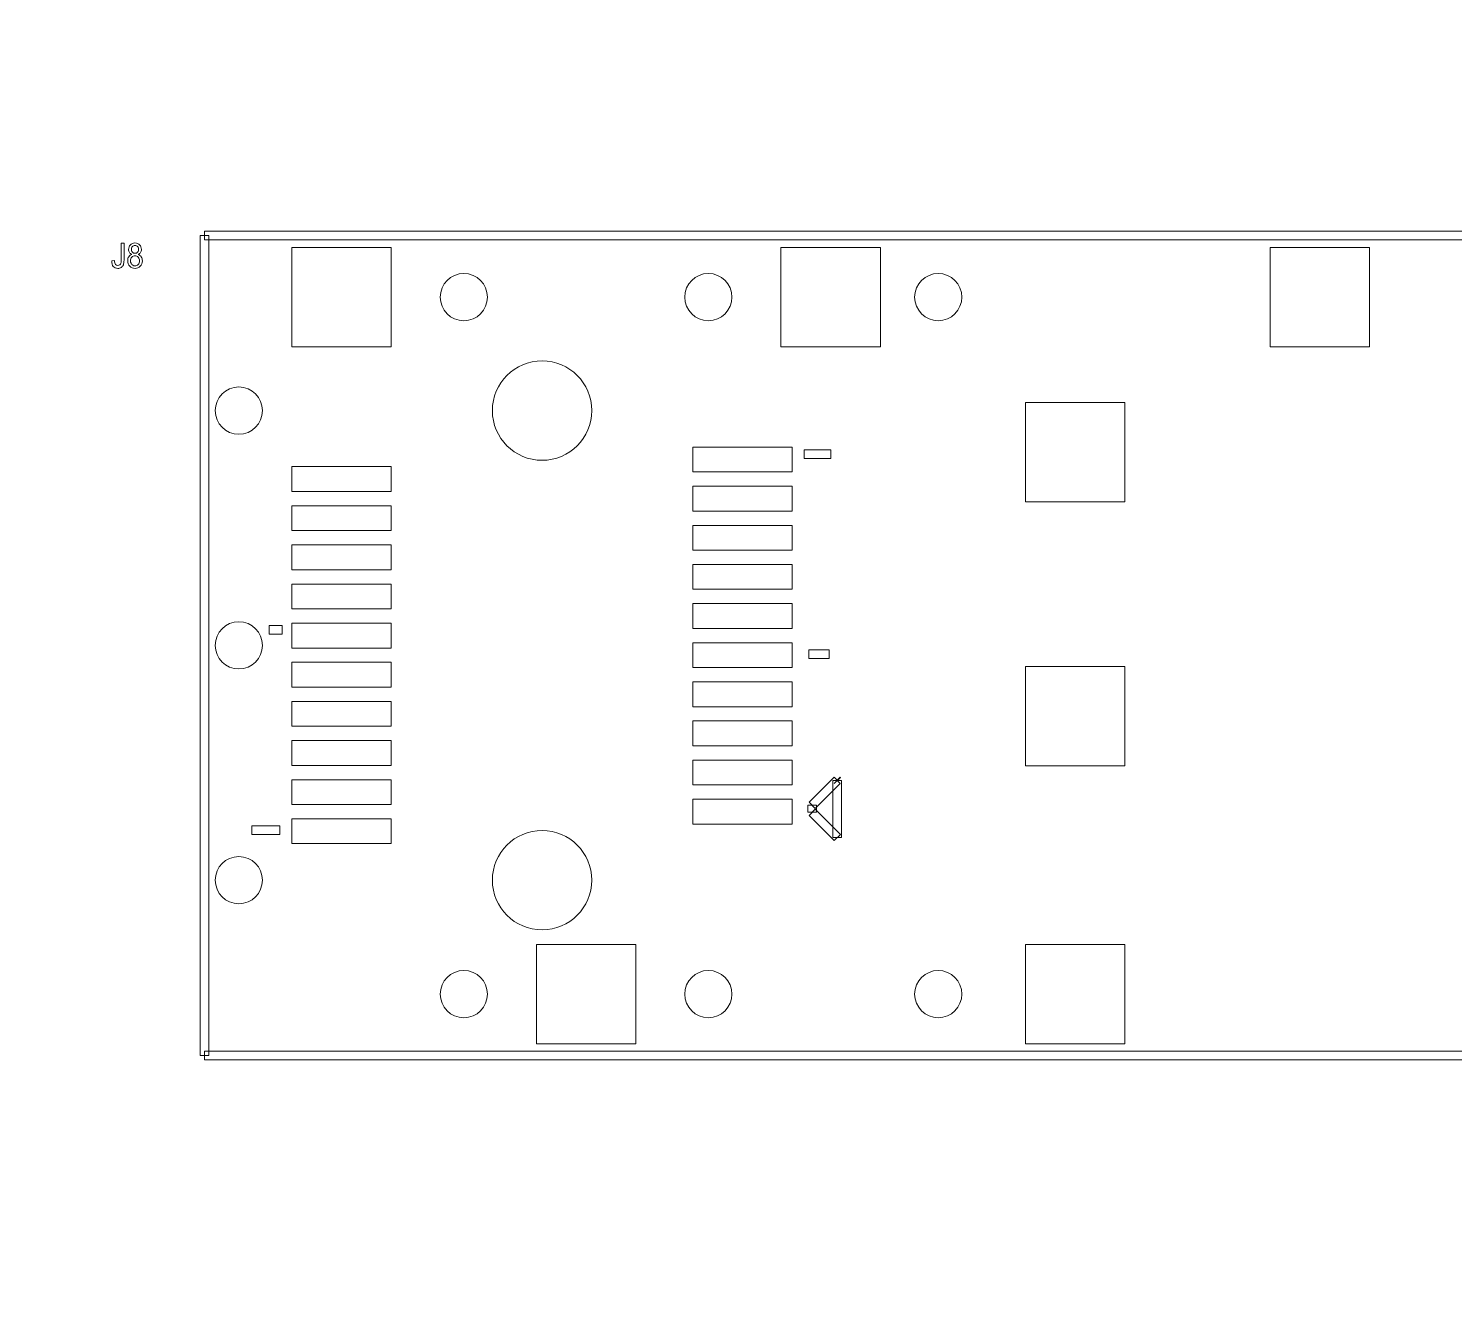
# Model space of a CAD drawing. Header units: millimetres. Extents: x -90 to 99, y -65 to 67.
# Drawn here: x 26.23 to 55.39, y 9.29 to 35.42 of the extents above; entities that cross this region are included whole.
import ezdxf

# ---------------------------------------------------------------- set-up
doc = ezdxf.new("R2010")
doc.units = ezdxf.units.MM
doc.header["$MEASUREMENT"] = 0
for name, color, linetype in [('BG_OUTLINE', 7, 'Continuous'), ('PG_SILKSCREEN_TOP', 7, 'Continuous'), ('PIN_TOP', 7, 'Continuous'), ('RD_SILKSCREEN_TOP', 7, 'Continuous')]:
    doc.layers.add(name, color=color, linetype=linetype)

msp = doc.modelspace()

# ---------------------------------------------------------------- linework, layer by layer
at = {"layer": 'BG_OUTLINE', "color": 3, "lineweight": 9}
msp.add_open_spline([(-71.7269, -61.8795), (-71.7269, -61.8795), (-71.7343, 42.2681), (-71.7343, 42.2681), (-71.7343, 42.2681), (-71.7348, 43.0066), (-71.4419, 43.715), (-70.92, 44.2375), (-70.92, 44.2375), (-70.3982, 44.76), (-69.6866, 45.0538), (-68.9482, 45.0543), (-68.9482, 45.0543), (-68.9482, 45.0543), (75.2046, 45.0543), (75.2046, 45.0543), (75.2046, 45.0543), (76.8319, 45.0552), (78.1763, 43.7805), (78.2661, 42.1556), (78.2661, 42.1556), (78.2661, 42.1556), (78.2661, 31.2814), (78.2661, 31.2814), (78.2661, 31.2814), (78.2661, 31.2814), (72.2646, 31.2814), (72.2646, 31.2814), (72.2646, 31.2814), (72.2646, 31.2814), (72.2646, 26.9814), (72.2646, 26.9814), (72.2646, 26.9814), (72.2646, 26.9814), (78.2661, 26.9814), (78.2661, 26.9814), (78.2661, 26.9814), (78.2661, 26.9814), (78.2661, 18.6553), (78.2661, 18.6553), (78.2661, 18.6553), (78.2661, 18.6553), (72.2496, 18.6553), (72.2496, 18.6553), (72.2496, 18.6553), (72.2496, 18.6553), (72.2496, 14.3553), (72.2496, 14.3553), (72.2496, 14.3553), (72.2496, 14.3553), (78.2661, 14.3553), (78.2661, 14.3553), (78.2661, 14.3553), (78.2661, 14.3553), (78.2661, 9.255), (78.2661, 9.255), (78.2661, 9.255), (78.2661, 9.255), (72.2648, 9.255), (72.2648, 9.255), (72.2648, 9.255), (72.2648, 9.255), (72.2648, 4.955), (72.2648, 4.955), (72.2648, 4.955), (72.2648, 4.955), (78.2661, 4.955), (78.2661, 4.955), (78.2661, 4.955), (78.2661, 4.955), (78.2661, -3.3762), (78.2661, -3.3762), (78.2661, -3.3762), (78.2661, -3.3762), (72.2445, -3.3762), (72.2445, -3.3762), (72.2445, -3.3762), (72.2445, -3.3762), (72.2445, -7.6762), (72.2445, -7.6762), (72.2445, -7.6762), (72.2445, -7.6762), (78.2661, -7.6762), (78.2661, -7.6762), (78.2661, -7.6762), (78.2661, -7.6762), (78.2661, -12.7615), (78.2661, -12.7615), (78.2661, -12.7615), (78.2661, -12.7615), (72.2651, -12.7615), (72.2651, -12.7615), (72.2651, -12.7615), (72.2651, -12.7615), (72.2651, -17.0615), (72.2651, -17.0615), (72.2651, -17.0615), (72.2651, -17.0615), (78.2661, -17.0615), (78.2661, -17.0615), (78.2661, -17.0615), (78.2661, -17.0615), (78.2661, -25.4097), (78.2661, -25.4097), (78.2661, -25.4097), (78.2661, -25.4097), (72.2656, -25.4097), (72.2656, -25.4097), (72.2656, -25.4097), (72.2656, -25.4097), (72.2656, -29.7097), (72.2656, -29.7097), (72.2656, -29.7097), (72.2656, -29.7097), (78.2661, -29.7097), (78.2661, -29.7097), (78.2661, -29.7097), (78.2661, -29.7097), (78.2661, -34.793), (78.2661, -34.793), (78.2661, -34.793), (78.2661, -34.793), (72.2679, -34.793), (72.2679, -34.793), (72.2679, -34.793), (72.2679, -34.793), (72.2679, -39.0929), (72.2679, -39.0929), (72.2679, -39.0929), (72.2679, -39.0929), (78.2661, -39.0929), (78.2661, -39.0929), (78.2661, -39.0929), (78.2661, -39.0929), (78.2661, -47.4269), (78.2661, -47.4269), (78.2661, -47.4269), (78.2661, -47.4269), (72.2679, -47.4269), (72.2679, -47.4269), (72.2679, -47.4269), (72.2679, -47.4269), (72.2679, -51.7269), (72.2679, -51.7269), (72.2679, -51.7269), (72.2679, -51.7269), (78.2661, -51.7269), (78.2661, -51.7269), (78.2661, -51.7269), (78.2661, -51.7269), (78.2661, -51.8138), (78.2661, -51.8138), (78.2661, -51.8138), (78.2661, -51.8138), (78.2656, -61.8468), (78.2656, -61.8468), (78.2656, -61.8468), (78.2661, -62.6669), (77.9407, -63.4536), (77.3612, -64.0339), (77.3612, -64.0339), (76.7817, -64.6142), (75.9915, -64.9405), (75.1713, -64.941), (75.1713, -64.941), (75.1713, -64.941), (-68.6609, -64.9456), (-68.6609, -64.9456), (-68.6609, -64.9456), (-69.4735, -64.9461), (-70.2531, -64.6237), (-70.8281, -64.0495), (-70.8281, -64.0495), (-71.4031, -63.4752), (-71.7264, -62.6922), (-71.7269, -61.8795)], degree=3, knots=[0, 0, 0, 0, 0.0227273, 0.0227273, 0.0227273, 0.0227273, 0.0454545, 0.0454545, 0.0454545, 0.0454545, 0.0681818, 0.0681818, 0.0681818, 0.0681818, 0.0909091, 0.0909091, 0.0909091, 0.0909091, 0.1136364, 0.1136364, 0.1136364, 0.1136364, 0.1363636, 0.1363636, 0.1363636, 0.1363636, 0.1590909, 0.1590909, 0.1590909, 0.1590909, 0.1818182, 0.1818182, 0.1818182, 0.1818182, 0.2045455, 0.2045455, 0.2045455, 0.2045455, 0.2272727, 0.2272727, 0.2272727, 0.2272727, 0.25, 0.25, 0.25, 0.25, 0.2727273, 0.2727273, 0.2727273, 0.2727273, 0.2954545, 0.2954545, 0.2954545, 0.2954545, 0.3181818, 0.3181818, 0.3181818, 0.3181818, 0.3409091, 0.3409091, 0.3409091, 0.3409091, 0.3636364, 0.3636364, 0.3636364, 0.3636364, 0.3863636, 0.3863636, 0.3863636, 0.3863636, 0.4090909, 0.4090909, 0.4090909, 0.4090909, 0.4318182, 0.4318182, 0.4318182, 0.4318182, 0.4545455, 0.4545455, 0.4545455, 0.4545455, 0.4772727, 0.4772727, 0.4772727, 0.4772727, 0.5, 0.5, 0.5, 0.5, 0.5227273, 0.5227273, 0.5227273, 0.5227273, 0.5454545, 0.5454545, 0.5454545, 0.5454545, 0.5681818, 0.5681818, 0.5681818, 0.5681818, 0.5909091, 0.5909091, 0.5909091, 0.5909091, 0.6136364, 0.6136364, 0.6136364, 0.6136364, 0.6363636, 0.6363636, 0.6363636, 0.6363636, 0.6590909, 0.6590909, 0.6590909, 0.6590909, 0.6818182, 0.6818182, 0.6818182, 0.6818182, 0.7045455, 0.7045455, 0.7045455, 0.7045455, 0.7272727, 0.7272727, 0.7272727, 0.7272727, 0.75, 0.75, 0.75, 0.75, 0.7727273, 0.7727273, 0.7727273, 0.7727273, 0.7954545, 0.7954545, 0.7954545, 0.7954545, 0.8181818, 0.8181818, 0.8181818, 0.8181818, 0.8409091, 0.8409091, 0.8409091, 0.8409091, 0.8636364, 0.8636364, 0.8636364, 0.8636364, 0.8863636, 0.8863636, 0.8863636, 0.8863636, 0.9090909, 0.9090909, 0.9090909, 0.9090909, 0.9318182, 0.9318182, 0.9318182, 0.9318182, 0.9545455, 0.9545455, 0.9545455, 0.9545455, 0.9772727, 0.9772727, 0.9772727, 0.9772727, 1, 1, 1, 1], dxfattribs=at)
at = {"layer": 'PG_SILKSCREEN_TOP', "color": 6, "lineweight": 9}
for points in [[(29.8339, 31.097), (29.8339, 31.097), (29.8339, 31.2748), (29.8339, 31.2748), (29.8339, 31.2748), (29.8339, 31.2748), (78.5638, 31.2748), (78.5638, 31.2748), (78.5638, 31.2748), (78.5638, 31.2748), (78.5638, 31.097), (78.5638, 31.097), (78.5638, 31.097), (78.5638, 31.097), (29.8339, 31.097), (29.8339, 31.097)], [(29.9228, 14.4214), (29.9228, 14.4214), (29.745, 14.4214), (29.745, 14.4214), (29.745, 14.4214), (29.745, 14.4214), (29.745, 31.1859), (29.745, 31.1859), (29.745, 31.1859), (29.745, 31.1859), (29.9228, 31.1859), (29.9228, 31.1859), (29.9228, 31.1859), (29.9228, 31.1859), (29.9228, 14.4214), (29.9228, 14.4214)], [(42.0939, 26.6268), (42.0939, 26.6268), (42.0939, 26.8046), (42.0939, 26.8046), (42.0939, 26.8046), (42.0939, 26.8046), (42.6357, 26.8046), (42.6357, 26.8046), (42.6357, 26.8046), (42.6357, 26.8046), (42.6357, 26.6268), (42.6357, 26.6268), (42.6357, 26.6268), (42.6357, 26.6268), (42.0939, 26.6268), (42.0939, 26.6268)], [(31.4163, 23.2138), (31.4163, 23.2138), (31.4163, 23.036), (31.4163, 23.036), (31.4163, 23.036), (31.4163, 23.036), (31.1503, 23.036), (31.1503, 23.036), (31.1503, 23.036), (31.1503, 23.036), (31.1503, 23.2138), (31.1503, 23.2138), (31.1503, 23.2138), (31.1503, 23.2138), (31.4163, 23.2138), (31.4163, 23.2138)], [(42.191, 22.5397), (42.191, 22.5397), (42.191, 22.7175), (42.191, 22.7175), (42.191, 22.7175), (42.191, 22.7175), (42.6037, 22.7175), (42.6037, 22.7175), (42.6037, 22.7175), (42.6037, 22.7175), (42.6037, 22.5397), (42.6037, 22.5397), (42.6037, 22.5397), (42.6037, 22.5397), (42.191, 22.5397), (42.191, 22.5397)], [(42.7029, 20.1116), (42.7029, 20.1116), (42.8286, 19.9859), (42.8286, 19.9859), (42.8286, 19.9859), (42.8286, 19.9859), (42.3186, 19.4758), (42.3186, 19.4758), (42.3186, 19.4758), (42.3186, 19.4758), (42.1929, 19.6016), (42.1929, 19.6016), (42.1929, 19.6016), (42.1929, 19.6016), (42.7029, 20.1116), (42.7029, 20.1116)], [(42.8587, 18.8816), (42.8587, 18.8816), (42.6809, 18.8816), (42.6809, 18.8816), (42.6809, 18.8816), (42.6809, 18.8816), (42.6809, 20.0447), (42.6809, 20.0447), (42.6809, 20.0447), (42.6809, 20.0447), (42.8587, 20.0447), (42.8587, 20.0447), (42.8587, 20.0447), (42.8587, 20.0447), (42.8587, 18.8816), (42.8587, 18.8816)], [(42.8327, 20.1075), (42.8327, 20.1075), (42.707, 19.9818), (42.707, 19.9818), (42.707, 19.9818), (42.707, 19.9818), (42.7029, 19.9859), (42.7029, 19.9859), (42.7029, 19.9859), (42.7029, 19.9859), (42.8286, 20.1116), (42.8286, 20.1116), (42.8286, 20.1116), (42.8286, 20.1116), (42.8327, 20.1075), (42.8327, 20.1075)], [(42.1668, 19.5387), (42.1668, 19.5387), (42.3446, 19.5387), (42.3446, 19.5387), (42.3446, 19.5387), (42.3446, 19.5387), (42.3446, 19.3967), (42.3446, 19.3967), (42.3446, 19.3967), (42.3446, 19.3967), (42.1668, 19.3967), (42.1668, 19.3967), (42.1668, 19.3967), (42.1668, 19.3967), (42.1668, 19.5387), (42.1668, 19.5387)], [(42.1668, 19.3967), (42.1668, 19.3967), (42.3446, 19.3967), (42.3446, 19.3967), (42.3446, 19.3967), (42.3446, 19.3967), (42.3446, 19.3957), (42.3446, 19.3957), (42.3446, 19.3957), (42.3446, 19.3957), (42.1668, 19.3957), (42.1668, 19.3957), (42.1668, 19.3957), (42.1668, 19.3957), (42.1668, 19.3967), (42.1668, 19.3967)], [(42.1929, 19.3328), (42.1929, 19.3328), (42.3186, 19.4586), (42.3186, 19.4586), (42.3186, 19.4586), (42.3186, 19.4586), (42.8327, 18.9445), (42.8327, 18.9445), (42.8327, 18.9445), (42.8327, 18.9445), (42.707, 18.8187), (42.707, 18.8187), (42.707, 18.8187), (42.707, 18.8187), (42.1929, 19.3328), (42.1929, 19.3328)], [(31.3718, 19.1176), (31.3718, 19.1176), (31.3718, 18.9398), (31.3718, 18.9398), (31.3718, 18.9398), (31.3718, 18.9398), (30.8019, 18.9398), (30.8019, 18.9398), (30.8019, 18.9398), (30.8019, 18.9398), (30.8019, 19.1176), (30.8019, 19.1176), (30.8019, 19.1176), (30.8019, 19.1176), (31.3718, 19.1176), (31.3718, 19.1176)], [(78.5638, 14.5103), (78.5638, 14.5103), (78.5638, 14.3325), (78.5638, 14.3325), (78.5638, 14.3325), (78.5638, 14.3325), (29.8339, 14.3325), (29.8339, 14.3325), (29.8339, 14.3325), (29.8339, 14.3325), (29.8339, 14.5103), (29.8339, 14.5103), (29.8339, 14.5103), (29.8339, 14.5103), (78.5638, 14.5103), (78.5638, 14.5103)]]:
    msp.add_open_spline(points, degree=3, knots=[0, 0, 0, 0, 0.25, 0.25, 0.25, 0.25, 0.5, 0.5, 0.5, 0.5, 0.75, 0.75, 0.75, 0.75, 1, 1, 1, 1], dxfattribs=at)
at = {"layer": 'PIN_TOP', "lineweight": 9}
for points in [[(33.65, 30.9446), (33.65, 30.9446), (33.65, 28.9126), (33.65, 28.9126), (33.65, 28.9126), (33.65, 28.9126), (31.618, 28.9126), (31.618, 28.9126), (31.618, 28.9126), (31.618, 28.9126), (31.618, 30.9446), (31.618, 30.9446), (31.618, 30.9446), (31.618, 30.9446), (33.65, 30.9446), (33.65, 30.9446)], [(43.6499, 30.9446), (43.6499, 30.9446), (43.6499, 28.9126), (43.6499, 28.9126), (43.6499, 28.9126), (43.6499, 28.9126), (41.6179, 28.9126), (41.6179, 28.9126), (41.6179, 28.9126), (41.6179, 28.9126), (41.6179, 30.9446), (41.6179, 30.9446), (41.6179, 30.9446), (41.6179, 30.9446), (43.6499, 30.9446), (43.6499, 30.9446)], [(53.6499, 30.9446), (53.6499, 30.9446), (53.6499, 28.9126), (53.6499, 28.9126), (53.6499, 28.9126), (53.6499, 28.9126), (51.6179, 28.9126), (51.6179, 28.9126), (51.6179, 28.9126), (51.6179, 28.9126), (51.6179, 30.9446), (51.6179, 30.9446), (51.6179, 30.9446), (51.6179, 30.9446), (53.6499, 30.9446), (53.6499, 30.9446)], [(35.6164, 29.9286), (35.6164, 30.1951), (35.4004, 30.4112), (35.1338, 30.4112), (35.1338, 30.4112), (34.8673, 30.4112), (34.6512, 30.1951), (34.6512, 29.9286), (34.6512, 29.9286), (34.6512, 29.662), (34.8673, 29.446), (35.1338, 29.446), (35.1338, 29.446), (35.4004, 29.446), (35.6164, 29.662), (35.6164, 29.9286)], [(40.6164, 29.9286), (40.6164, 30.1951), (40.4003, 30.4112), (40.1338, 30.4112), (40.1338, 30.4112), (39.8673, 30.4112), (39.6512, 30.1951), (39.6512, 29.9286), (39.6512, 29.9286), (39.6512, 29.662), (39.8673, 29.446), (40.1338, 29.446), (40.1338, 29.446), (40.4003, 29.446), (40.6164, 29.662), (40.6164, 29.9286)], [(45.3164, 29.9286), (45.3164, 30.1951), (45.1004, 30.4112), (44.8338, 30.4112), (44.8338, 30.4112), (44.5673, 30.4112), (44.3512, 30.1951), (44.3512, 29.9286), (44.3512, 29.9286), (44.3512, 29.662), (44.5673, 29.446), (44.8338, 29.446), (44.8338, 29.446), (45.1004, 29.446), (45.3164, 29.662), (45.3164, 29.9286)], [(37.7498, 27.6085), (37.7498, 28.1697), (37.2949, 28.6245), (36.7338, 28.6245), (36.7338, 28.6245), (36.1727, 28.6245), (35.7178, 28.1697), (35.7178, 27.6085), (35.7178, 27.6085), (35.7178, 27.0474), (36.1726, 26.5925), (36.7338, 26.5925), (36.7338, 26.5925), (37.2949, 26.5925), (37.7498, 27.0474), (37.7498, 27.6085)], [(31.0165, 27.6085), (31.0165, 27.8751), (30.8004, 28.0911), (30.5339, 28.0911), (30.5339, 28.0911), (30.2674, 28.0911), (30.0513, 27.8751), (30.0513, 27.6085), (30.0513, 27.6085), (30.0513, 27.342), (30.2673, 27.1259), (30.5339, 27.1259), (30.5339, 27.1259), (30.8004, 27.1259), (31.0165, 27.342), (31.0165, 27.6085)], [(48.6499, 27.7747), (48.6499, 27.7747), (48.6499, 25.7427), (48.6499, 25.7427), (48.6499, 25.7427), (48.6499, 25.7427), (46.6179, 25.7427), (46.6179, 25.7427), (46.6179, 25.7427), (46.6179, 25.7427), (46.6179, 27.7747), (46.6179, 27.7747), (46.6179, 27.7747), (46.6179, 27.7747), (48.6499, 27.7747), (48.6499, 27.7747)], [(41.8498, 26.8625), (41.8498, 26.8625), (41.8498, 26.3545), (41.8498, 26.3545), (41.8498, 26.3545), (41.8498, 26.3545), (39.8178, 26.3545), (39.8178, 26.3545), (39.8178, 26.3545), (39.8178, 26.3545), (39.8178, 26.8625), (39.8178, 26.8625), (39.8178, 26.8625), (39.8178, 26.8625), (41.8498, 26.8625), (41.8498, 26.8625)], [(33.65, 26.4627), (33.65, 26.4627), (33.65, 25.9547), (33.65, 25.9547), (33.65, 25.9547), (33.65, 25.9547), (31.618, 25.9547), (31.618, 25.9547), (31.618, 25.9547), (31.618, 25.9547), (31.618, 26.4627), (31.618, 26.4627), (31.618, 26.4627), (31.618, 26.4627), (33.65, 26.4627), (33.65, 26.4627)], [(41.8498, 26.0627), (41.8498, 26.0627), (41.8498, 25.5547), (41.8498, 25.5547), (41.8498, 25.5547), (41.8498, 25.5547), (39.8178, 25.5547), (39.8178, 25.5547), (39.8178, 25.5547), (39.8178, 25.5547), (39.8178, 26.0627), (39.8178, 26.0627), (39.8178, 26.0627), (39.8178, 26.0627), (41.8498, 26.0627), (41.8498, 26.0627)], [(33.65, 25.6626), (33.65, 25.6626), (33.65, 25.1546), (33.65, 25.1546), (33.65, 25.1546), (33.65, 25.1546), (31.618, 25.1546), (31.618, 25.1546), (31.618, 25.1546), (31.618, 25.1546), (31.618, 25.6626), (31.618, 25.6626), (31.618, 25.6626), (31.618, 25.6626), (33.65, 25.6626), (33.65, 25.6626)], [(41.8498, 25.2626), (41.8498, 25.2626), (41.8498, 24.7546), (41.8498, 24.7546), (41.8498, 24.7546), (41.8498, 24.7546), (39.8178, 24.7546), (39.8178, 24.7546), (39.8178, 24.7546), (39.8178, 24.7546), (39.8178, 25.2626), (39.8178, 25.2626), (39.8178, 25.2626), (39.8178, 25.2626), (41.8498, 25.2626), (41.8498, 25.2626)], [(33.65, 24.8625), (33.65, 24.8625), (33.65, 24.3545), (33.65, 24.3545), (33.65, 24.3545), (33.65, 24.3545), (31.618, 24.3545), (31.618, 24.3545), (31.618, 24.3545), (31.618, 24.3545), (31.618, 24.8625), (31.618, 24.8625), (31.618, 24.8625), (31.618, 24.8625), (33.65, 24.8625), (33.65, 24.8625)], [(41.8498, 24.4627), (41.8498, 24.4627), (41.8498, 23.9547), (41.8498, 23.9547), (41.8498, 23.9547), (41.8498, 23.9547), (39.8178, 23.9547), (39.8178, 23.9547), (39.8178, 23.9547), (39.8178, 23.9547), (39.8178, 24.4627), (39.8178, 24.4627), (39.8178, 24.4627), (39.8178, 24.4627), (41.8498, 24.4627), (41.8498, 24.4627)], [(33.65, 24.0627), (33.65, 24.0627), (33.65, 23.5547), (33.65, 23.5547), (33.65, 23.5547), (33.65, 23.5547), (31.618, 23.5547), (31.618, 23.5547), (31.618, 23.5547), (31.618, 23.5547), (31.618, 24.0627), (31.618, 24.0627), (31.618, 24.0627), (31.618, 24.0627), (33.65, 24.0627), (33.65, 24.0627)], [(41.8498, 23.6626), (41.8498, 23.6626), (41.8498, 23.1546), (41.8498, 23.1546), (41.8498, 23.1546), (41.8498, 23.1546), (39.8178, 23.1546), (39.8178, 23.1546), (39.8178, 23.1546), (39.8178, 23.1546), (39.8178, 23.6626), (39.8178, 23.6626), (39.8178, 23.6626), (39.8178, 23.6626), (41.8498, 23.6626), (41.8498, 23.6626)], [(31.0165, 22.8087), (31.0165, 23.0752), (30.8004, 23.2913), (30.5339, 23.2913), (30.5339, 23.2913), (30.2674, 23.2913), (30.0513, 23.0752), (30.0513, 22.8087), (30.0513, 22.8087), (30.0513, 22.5422), (30.2673, 22.3261), (30.5339, 22.3261), (30.5339, 22.3261), (30.8004, 22.3261), (31.0165, 22.5422), (31.0165, 22.8087)], [(33.65, 23.2626), (33.65, 23.2626), (33.65, 22.7546), (33.65, 22.7546), (33.65, 22.7546), (33.65, 22.7546), (31.618, 22.7546), (31.618, 22.7546), (31.618, 22.7546), (31.618, 22.7546), (31.618, 23.2626), (31.618, 23.2626), (31.618, 23.2626), (31.618, 23.2626), (33.65, 23.2626), (33.65, 23.2626)], [(41.8498, 22.8625), (41.8498, 22.8625), (41.8498, 22.3545), (41.8498, 22.3545), (41.8498, 22.3545), (41.8498, 22.3545), (39.8178, 22.3545), (39.8178, 22.3545), (39.8178, 22.3545), (39.8178, 22.3545), (39.8178, 22.8625), (39.8178, 22.8625), (39.8178, 22.8625), (39.8178, 22.8625), (41.8498, 22.8625), (41.8498, 22.8625)], [(33.65, 22.4627), (33.65, 22.4627), (33.65, 21.9547), (33.65, 21.9547), (33.65, 21.9547), (33.65, 21.9547), (31.618, 21.9547), (31.618, 21.9547), (31.618, 21.9547), (31.618, 21.9547), (31.618, 22.4627), (31.618, 22.4627), (31.618, 22.4627), (31.618, 22.4627), (33.65, 22.4627), (33.65, 22.4627)], [(48.6499, 22.3746), (48.6499, 22.3746), (48.6499, 20.3426), (48.6499, 20.3426), (48.6499, 20.3426), (48.6499, 20.3426), (46.6179, 20.3426), (46.6179, 20.3426), (46.6179, 20.3426), (46.6179, 20.3426), (46.6179, 22.3746), (46.6179, 22.3746), (46.6179, 22.3746), (46.6179, 22.3746), (48.6499, 22.3746), (48.6499, 22.3746)], [(41.8498, 22.0627), (41.8498, 22.0627), (41.8498, 21.5547), (41.8498, 21.5547), (41.8498, 21.5547), (41.8498, 21.5547), (39.8178, 21.5547), (39.8178, 21.5547), (39.8178, 21.5547), (39.8178, 21.5547), (39.8178, 22.0627), (39.8178, 22.0627), (39.8178, 22.0627), (39.8178, 22.0627), (41.8498, 22.0627), (41.8498, 22.0627)], [(33.65, 21.6626), (33.65, 21.6626), (33.65, 21.1546), (33.65, 21.1546), (33.65, 21.1546), (33.65, 21.1546), (31.618, 21.1546), (31.618, 21.1546), (31.618, 21.1546), (31.618, 21.1546), (31.618, 21.6626), (31.618, 21.6626), (31.618, 21.6626), (31.618, 21.6626), (33.65, 21.6626), (33.65, 21.6626)], [(41.8498, 21.2626), (41.8498, 21.2626), (41.8498, 20.7546), (41.8498, 20.7546), (41.8498, 20.7546), (41.8498, 20.7546), (39.8178, 20.7546), (39.8178, 20.7546), (39.8178, 20.7546), (39.8178, 20.7546), (39.8178, 21.2626), (39.8178, 21.2626), (39.8178, 21.2626), (39.8178, 21.2626), (41.8498, 21.2626), (41.8498, 21.2626)], [(33.65, 20.8625), (33.65, 20.8625), (33.65, 20.3545), (33.65, 20.3545), (33.65, 20.3545), (33.65, 20.3545), (31.618, 20.3545), (31.618, 20.3545), (31.618, 20.3545), (31.618, 20.3545), (31.618, 20.8625), (31.618, 20.8625), (31.618, 20.8625), (31.618, 20.8625), (33.65, 20.8625), (33.65, 20.8625)], [(41.8498, 20.4628), (41.8498, 20.4628), (41.8498, 19.9548), (41.8498, 19.9548), (41.8498, 19.9548), (41.8498, 19.9548), (39.8178, 19.9548), (39.8178, 19.9548), (39.8178, 19.9548), (39.8178, 19.9548), (39.8178, 20.4628), (39.8178, 20.4628), (39.8178, 20.4628), (39.8178, 20.4628), (41.8498, 20.4628), (41.8498, 20.4628)], [(33.65, 20.0627), (33.65, 20.0627), (33.65, 19.5547), (33.65, 19.5547), (33.65, 19.5547), (33.65, 19.5547), (31.618, 19.5547), (31.618, 19.5547), (31.618, 19.5547), (31.618, 19.5547), (31.618, 20.0627), (31.618, 20.0627), (31.618, 20.0627), (31.618, 20.0627), (33.65, 20.0627), (33.65, 20.0627)], [(41.8498, 19.6627), (41.8498, 19.6627), (41.8498, 19.1547), (41.8498, 19.1547), (41.8498, 19.1547), (41.8498, 19.1547), (39.8178, 19.1547), (39.8178, 19.1547), (39.8178, 19.1547), (39.8178, 19.1547), (39.8178, 19.6627), (39.8178, 19.6627), (39.8178, 19.6627), (39.8178, 19.6627), (41.8498, 19.6627), (41.8498, 19.6627)], [(33.65, 19.2626), (33.65, 19.2626), (33.65, 18.7546), (33.65, 18.7546), (33.65, 18.7546), (33.65, 18.7546), (31.618, 18.7546), (31.618, 18.7546), (31.618, 18.7546), (31.618, 18.7546), (31.618, 19.2626), (31.618, 19.2626), (31.618, 19.2626), (31.618, 19.2626), (33.65, 19.2626), (33.65, 19.2626)], [(37.7498, 18.0086), (37.7498, 18.5697), (37.2949, 19.0246), (36.7338, 19.0246), (36.7338, 19.0246), (36.1727, 19.0246), (35.7178, 18.5697), (35.7178, 18.0086), (35.7178, 18.0086), (35.7178, 17.4475), (36.1726, 16.9926), (36.7338, 16.9926), (36.7338, 16.9926), (37.2949, 16.9926), (37.7498, 17.4475), (37.7498, 18.0086)], [(31.0165, 18.0086), (31.0165, 18.2751), (30.8004, 18.4912), (30.5339, 18.4912), (30.5339, 18.4912), (30.2674, 18.4912), (30.0513, 18.2751), (30.0513, 18.0086), (30.0513, 18.0086), (30.0513, 17.7421), (30.2673, 17.526), (30.5339, 17.526), (30.5339, 17.526), (30.8004, 17.526), (31.0165, 17.7421), (31.0165, 18.0086)], [(38.6499, 16.6947), (38.6499, 16.6947), (38.6499, 14.6627), (38.6499, 14.6627), (38.6499, 14.6627), (38.6499, 14.6627), (36.6179, 14.6627), (36.6179, 14.6627), (36.6179, 14.6627), (36.6179, 14.6627), (36.6179, 16.6947), (36.6179, 16.6947), (36.6179, 16.6947), (36.6179, 16.6947), (38.6499, 16.6947), (38.6499, 16.6947)], [(48.6499, 16.6947), (48.6499, 16.6947), (48.6499, 14.6627), (48.6499, 14.6627), (48.6499, 14.6627), (48.6499, 14.6627), (46.6179, 14.6627), (46.6179, 14.6627), (46.6179, 14.6627), (46.6179, 14.6627), (46.6179, 16.6947), (46.6179, 16.6947), (46.6179, 16.6947), (46.6179, 16.6947), (48.6499, 16.6947), (48.6499, 16.6947)], [(35.6164, 15.6787), (35.6164, 15.9452), (35.4004, 16.1613), (35.1338, 16.1613), (35.1338, 16.1613), (34.8673, 16.1613), (34.6512, 15.9452), (34.6512, 15.6787), (34.6512, 15.6787), (34.6512, 15.4121), (34.8673, 15.1961), (35.1338, 15.1961), (35.1338, 15.1961), (35.4004, 15.1961), (35.6164, 15.4121), (35.6164, 15.6787)], [(40.6164, 15.6787), (40.6164, 15.9452), (40.4003, 16.1613), (40.1338, 16.1613), (40.1338, 16.1613), (39.8673, 16.1613), (39.6512, 15.9452), (39.6512, 15.6787), (39.6512, 15.6787), (39.6512, 15.4121), (39.8673, 15.1961), (40.1338, 15.1961), (40.1338, 15.1961), (40.4003, 15.1961), (40.6164, 15.4121), (40.6164, 15.6787)], [(45.3164, 15.6787), (45.3164, 15.9452), (45.1004, 16.1613), (44.8338, 16.1613), (44.8338, 16.1613), (44.5673, 16.1613), (44.3512, 15.9452), (44.3512, 15.6787), (44.3512, 15.6787), (44.3512, 15.4121), (44.5673, 15.1961), (44.8338, 15.1961), (44.8338, 15.1961), (45.1004, 15.1961), (45.3164, 15.4121), (45.3164, 15.6787)]]:
    msp.add_open_spline(points, degree=3, knots=[0, 0, 0, 0, 0.25, 0.25, 0.25, 0.25, 0.5, 0.5, 0.5, 0.5, 0.75, 0.75, 0.75, 0.75, 1, 1, 1, 1], dxfattribs=at)
at = {"layer": 'RD_SILKSCREEN_TOP', "color": 8, "lineweight": 9}
for points, knots in [([(27.9362, 30.669), (27.9362, 30.669), (27.9905, 30.6773), (27.9905, 30.6773), (27.9905, 30.6773), (27.9919, 30.6384), (27.9984, 30.6117), (28.01, 30.5974), (28.01, 30.5974), (28.0216, 30.5831), (28.0376, 30.5759), (28.058, 30.5759), (28.058, 30.5759), (28.0732, 30.5759), (28.0862, 30.5797), (28.0971, 30.5876), (28.0971, 30.5876), (28.1081, 30.5953), (28.1156, 30.6058), (28.1197, 30.6191), (28.1197, 30.6191), (28.1239, 30.6325), (28.1259, 30.6537), (28.1259, 30.6829), (28.1259, 30.6829), (28.1259, 30.6829), (28.1259, 31.0336), (28.1259, 31.0336), (28.1259, 31.0336), (28.1259, 31.0336), (28.1861, 31.0336), (28.1861, 31.0336), (28.1861, 31.0336), (28.1861, 31.0336), (28.1861, 30.6867), (28.1861, 30.6867), (28.1861, 30.6867), (28.1861, 30.6441), (28.1816, 30.611), (28.1724, 30.5877), (28.1724, 30.5877), (28.1631, 30.5643), (28.1485, 30.5465), (28.1286, 30.5342), (28.1286, 30.5342), (28.1086, 30.522), (28.0852, 30.5158), (28.0583, 30.5158), (28.0583, 30.5158), (28.0184, 30.5158), (27.988, 30.5286), (27.9666, 30.5544), (27.9666, 30.5544), (27.9455, 30.5801), (27.9354, 30.6183), (27.9362, 30.669)], [0, 0, 0, 0, 0.0714286, 0.0714286, 0.0714286, 0.0714286, 0.1428571, 0.1428571, 0.1428571, 0.1428571, 0.2142857, 0.2142857, 0.2142857, 0.2142857, 0.2857143, 0.2857143, 0.2857143, 0.2857143, 0.3571429, 0.3571429, 0.3571429, 0.3571429, 0.4285714, 0.4285714, 0.4285714, 0.4285714, 0.5, 0.5, 0.5, 0.5, 0.5714286, 0.5714286, 0.5714286, 0.5714286, 0.6428571, 0.6428571, 0.6428571, 0.6428571, 0.7142857, 0.7142857, 0.7142857, 0.7142857, 0.7857143, 0.7857143, 0.7857143, 0.7857143, 0.8571429, 0.8571429, 0.8571429, 0.8571429, 0.9285714, 0.9285714, 0.9285714, 0.9285714, 1, 1, 1, 1]), ([(28.3477, 30.8006), (28.3245, 30.81), (28.3074, 30.8236), (28.2961, 30.8412), (28.2961, 30.8412), (28.285, 30.8588), (28.2794, 30.8799), (28.2794, 30.9044), (28.2794, 30.9044), (28.2794, 30.9415), (28.2913, 30.9726), (28.3151, 30.9978), (28.3151, 30.9978), (28.3389, 31.0231), (28.3704, 31.0357), (28.41, 31.0357), (28.41, 31.0357), (28.4496, 31.0357), (28.4816, 31.0228), (28.5058, 30.997), (28.5058, 30.997), (28.53, 30.9711), (28.542, 30.9397), (28.542, 30.9026), (28.542, 30.9026), (28.542, 30.879), (28.5365, 30.8585), (28.5255, 30.841), (28.5255, 30.841), (28.5144, 30.8236), (28.4976, 30.81), (28.4751, 30.8006), (28.4751, 30.8006), (28.503, 30.7904), (28.5242, 30.774), (28.5388, 30.7513), (28.5388, 30.7513), (28.5533, 30.7286), (28.5607, 30.7015), (28.5607, 30.6701), (28.5607, 30.6701), (28.5607, 30.6264), (28.5468, 30.5899), (28.5194, 30.5603), (28.5194, 30.5603), (28.4919, 30.5307), (28.4558, 30.5158), (28.4108, 30.5158), (28.4108, 30.5158), (28.366, 30.5158), (28.33, 30.5307), (28.3024, 30.5604), (28.3024, 30.5604), (28.2749, 30.5902), (28.2611, 30.6273), (28.2611, 30.6717), (28.2611, 30.6717), (28.2611, 30.7048), (28.2686, 30.7325), (28.2837, 30.7549), (28.2837, 30.7549), (28.2986, 30.7772), (28.32, 30.7925), (28.3477, 30.8006)], [0, 0, 0, 0, 0.0625, 0.0625, 0.0625, 0.0625, 0.125, 0.125, 0.125, 0.125, 0.1875, 0.1875, 0.1875, 0.1875, 0.25, 0.25, 0.25, 0.25, 0.3125, 0.3125, 0.3125, 0.3125, 0.375, 0.375, 0.375, 0.375, 0.4375, 0.4375, 0.4375, 0.4375, 0.5, 0.5, 0.5, 0.5, 0.5625, 0.5625, 0.5625, 0.5625, 0.625, 0.625, 0.625, 0.625, 0.6875, 0.6875, 0.6875, 0.6875, 0.75, 0.75, 0.75, 0.75, 0.8125, 0.8125, 0.8125, 0.8125, 0.875, 0.875, 0.875, 0.875, 0.9375, 0.9375, 0.9375, 0.9375, 1, 1, 1, 1]), ([(28.3365, 30.9065), (28.3365, 30.8825), (28.3434, 30.8628), (28.3572, 30.8475), (28.3572, 30.8475), (28.3711, 30.8322), (28.3891, 30.8245), (28.4112, 30.8245), (28.4112, 30.8245), (28.4326, 30.8245), (28.4503, 30.8321), (28.4641, 30.8473), (28.4641, 30.8473), (28.4779, 30.8624), (28.4846, 30.881), (28.4846, 30.903), (28.4846, 30.903), (28.4846, 30.926), (28.4776, 30.9452), (28.4634, 30.9608), (28.4634, 30.9608), (28.4493, 30.9765), (28.4317, 30.9843), (28.4106, 30.9843), (28.4106, 30.9843), (28.3892, 30.9843), (28.3716, 30.9766), (28.3575, 30.9614), (28.3575, 30.9614), (28.3434, 30.9461), (28.3365, 30.9278), (28.3365, 30.9065)], [0, 0, 0, 0, 0.125, 0.125, 0.125, 0.125, 0.25, 0.25, 0.25, 0.25, 0.375, 0.375, 0.375, 0.375, 0.5, 0.5, 0.5, 0.5, 0.625, 0.625, 0.625, 0.625, 0.75, 0.75, 0.75, 0.75, 0.875, 0.875, 0.875, 0.875, 1, 1, 1, 1]), ([(28.3184, 30.6714), (28.3184, 30.6536), (28.3223, 30.6363), (28.3298, 30.6197), (28.3298, 30.6197), (28.3373, 30.603), (28.3485, 30.59), (28.3634, 30.5809), (28.3634, 30.5809), (28.3783, 30.5718), (28.3943, 30.5672), (28.4115, 30.5672), (28.4115, 30.5672), (28.4382, 30.5672), (28.4602, 30.5768), (28.4775, 30.5961), (28.4775, 30.5961), (28.4949, 30.6153), (28.5036, 30.6397), (28.5036, 30.6693), (28.5036, 30.6693), (28.5036, 30.6995), (28.4947, 30.7243), (28.4768, 30.744), (28.4768, 30.744), (28.4589, 30.7637), (28.4365, 30.7735), (28.4096, 30.7735), (28.4096, 30.7735), (28.3833, 30.7735), (28.3616, 30.7638), (28.3444, 30.7444), (28.3444, 30.7444), (28.3272, 30.7248), (28.3184, 30.7005), (28.3184, 30.6714)], [0, 0, 0, 0, 0.1111111, 0.1111111, 0.1111111, 0.1111111, 0.2222222, 0.2222222, 0.2222222, 0.2222222, 0.3333333, 0.3333333, 0.3333333, 0.3333333, 0.4444444, 0.4444444, 0.4444444, 0.4444444, 0.5555556, 0.5555556, 0.5555556, 0.5555556, 0.6666667, 0.6666667, 0.6666667, 0.6666667, 0.7777778, 0.7777778, 0.7777778, 0.7777778, 0.8888889, 0.8888889, 0.8888889, 0.8888889, 1, 1, 1, 1])]:
    msp.add_open_spline(points, degree=3, knots=knots, dxfattribs=at)

doc.saveas('drawing.dxf')
